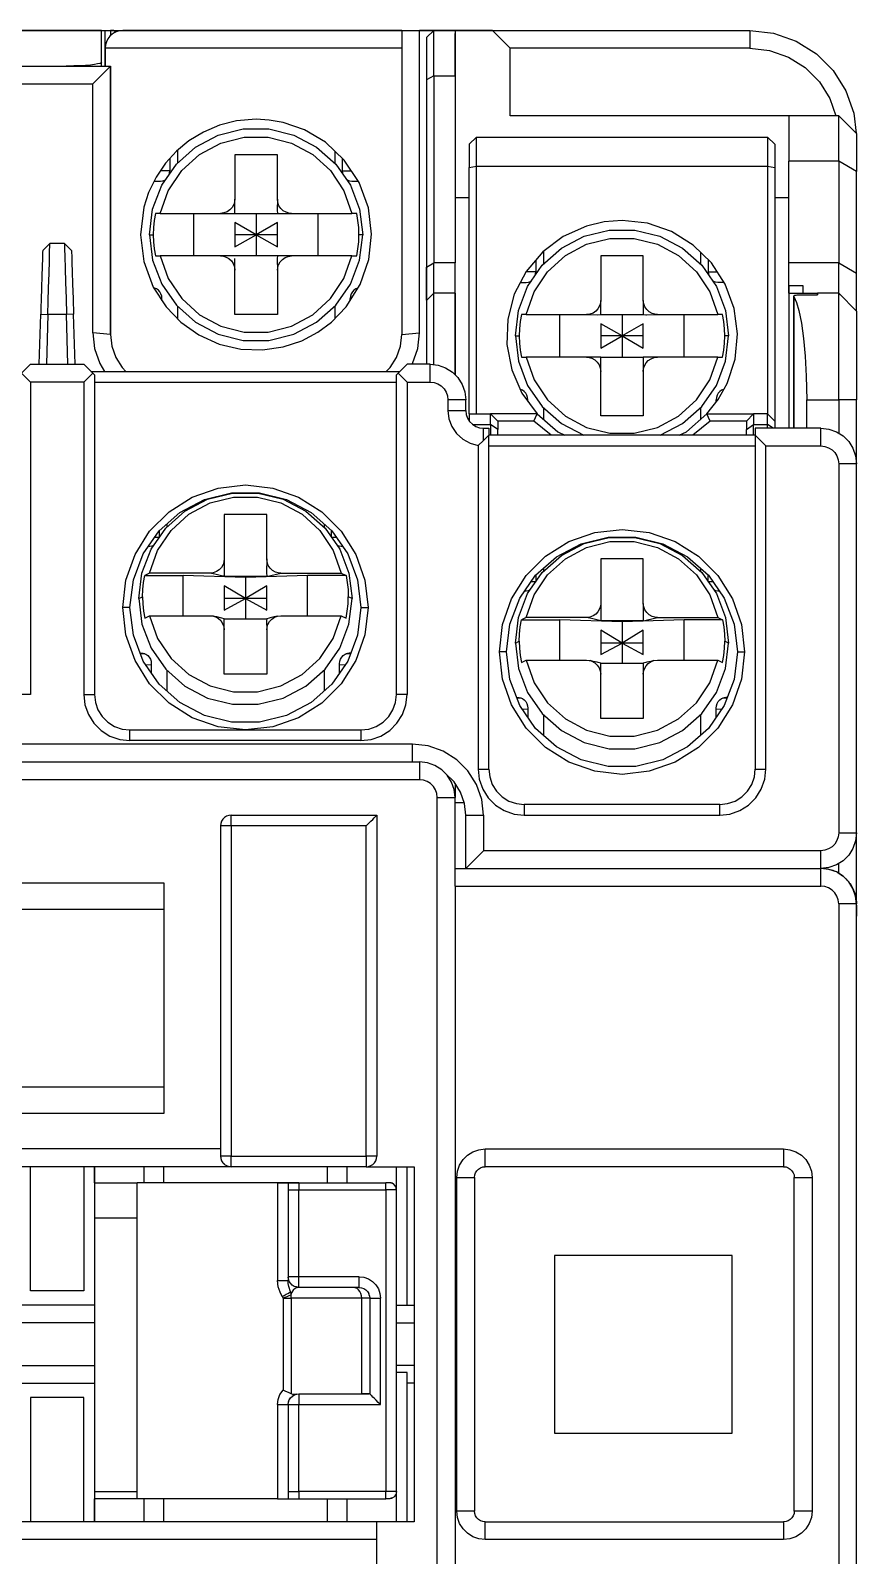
# Model space of a CAD drawing. Header units: millimetres. Extents: x 0 to 45, y 0 to 74.
# Drawn here: x 21.75 to 45, y 31.05 to 74 of the extents above; entities that cross this region are included whole.
import ezdxf

# ---------------------------------------------------------------- set-up
doc = ezdxf.new("R2010")
doc.units = ezdxf.units.MM

# ---------------------------------------------------------------- blocks, each defined once
blk = doc.blocks.new('CHINT_34ad6b506dc550b1b3ef02edabf56a2b_FACE_0')
at = {"color": 141, "linetype": 'Continuous', "true_color": 0x40d9ff}
for p, q in [((32.2, 74), (32.7, 74)), ((33.7, 74), (32.7, 74)), ((33.1, 74), (33.7, 74)), ((32.2, 73.502), (23.85, 73.501)), ((23.75, 73), (23.75, 73.104)), ((11.6, 73), (24, 73)), ((24, 73), (23.5, 72.502)), ((24, 65.442), (24, 73)), ((33.1, 72.721), (33.1, 67.453)), ((33.1, 72.721), (33.7, 72.721)), ((12.1, 72.502), (23.5, 72.502)), ((24, 72.363), (24, 72.363)), ((32.9, 71.362), (32.9, 66.401)), ((34.3, 71), (42.5, 71)), ((25.886, 70.626), (25.886, 70.268)), ((30.314, 70.602), (30.314, 70.268)), ((24, 70.35), (24, 70.35)), ((24, 70.216), (24, 70.216)), ((24, 70.1), (24, 70.1)), ((32.9, 70.304), (32.9, 70.304)), ((43.1, 67.453), (43.1, 70.321)), ((44.5, 70.321), (43.1, 70.321)), ((44.5, 70.321), (44.5, 67.453)), ((24, 69.985), (24, 69.985)), ((24, 69.616), (24, 69.616)), ((24, 69.5), (24, 69.5)), ((24, 69.385), (24, 69.385)), ((24, 69.15), (24, 69.15)), ((33.7, 69.3), (34.1, 69.3)), ((42.7, 69.3), (43.1, 69.3)), ((45, 66.101), (45, 69.49)), ((25.402, 68.85), (27.1, 68.85)), ((26.35, 67.65), (26.35, 68.85)), ((27.501, 68.85), (28.699, 68.85)), ((28.1, 68.85), (28.1, 68.25)), ((29.1, 68.85), (30.798, 68.85)), ((29.85, 67.65), (29.85, 68.85)), ((32.9, 69.1), (32.9, 69.1)), ((22.706, 68.001), (22.294, 68.001)), ((25.1, 68.25), (25.205, 68.25)), ((28.1, 68.25), (27.5, 68.25)), ((28.7, 68.25), (28.1, 68.25)), ((28.1, 68.25), (28.1, 67.65)), ((31.1, 68.25), (30.995, 68.25)), ((27.1, 67.65), (25.402, 67.65)), ((30.798, 67.65), (29.1, 67.65)), ((36.186, 67.777), (36.186, 67.418)), ((40.614, 67.754), (40.614, 67.418)), ((43.1, 66.6), (43.1, 67.453)), ((44.5, 67.453), (43.1, 67.453)), ((24, 67.15), (24, 67.15)), ((24, 67.1), (24, 67.1)), ((32.9, 67.129), (32.9, 67.129)), ((24, 66.985), (24, 66.985)), ((24, 66.616), (24, 66.616)), ((33.7, 66.6), (33.1, 66.6)), ((43.1, 66.6), (43.9, 66.6)), ((43.1, 66.6), (43.1, 62.8)), ((44.5, 66.6), (43.9, 66.6)), ((24, 66.5), (24, 66.5)), ((24, 66.385), (24, 66.385)), ((25.886, 66.233), (25.886, 65.885)), ((30.314, 66.233), (30.314, 65.884)), ((22.239, 66), (22.196, 64.6)), ((22.762, 66), (22.239, 66)), ((22.805, 64.6), (22.762, 66)), ((24, 66.016), (24, 66.016)), ((24, 65.95), (24, 65.95)), ((35.702, 66), (37.4, 66)), ((36.65, 64.8), (36.65, 66)), ((37.801, 66), (38.999, 66)), ((38.4, 66), (38.4, 65.4)), ((39.4, 66), (41.098, 66)), ((40.15, 64.8), (40.15, 66)), ((35.4, 65.4), (35.505, 65.4)), ((38.4, 65.4), (37.8, 65.4)), ((39, 65.4), (38.4, 65.4)), ((38.4, 65.4), (38.4, 64.8)), ((41.4, 65.4), (41.295, 65.4)), ((37.4, 64.8), (35.702, 64.8)), ((37.801, 64.8), (38.999, 64.8)), ((41.098, 64.8), (39.4, 64.8)), ((21.75, 64.1), (21.5, 64.35)), ((23.25, 64.1), (21.75, 64.1)), ((23.5, 64.35), (23.25, 64.1)), ((23.45, 64.4), (32.15, 64.4)), ((23.55, 64.1), (32.05, 64.1)), ((32.35, 64.1), (32.1, 64.35)), ((44.5, 63.6), (44.5, 62.66)), ((34.7, 63.2), (34.763, 63.137)), ((36.186, 63.383), (36.186, 63.047)), ((40.614, 63.383), (40.614, 63.047)), ((34.191, 62.908), (34.7, 62.908)), ((34.5, 62.45), (34.5, 62.8)), ((34.7, 62.908), (34.7, 62.6)), ((35.922, 63.001), (34.9, 63)), ((36.41, 62.6), (35.922, 63.001)), ((40.878, 63.001), (40.391, 62.6)), ((41.9, 63), (40.878, 63.001)), ((42.1, 62.6), (42.1, 62.908)), ((42.1, 62.908), (42.5, 62.908)), ((42.5, 62.8), (42.5, 62.908)), ((42.652, 62.8), (42.5, 62.908)), ((34.5, 62.45), (34.65, 62.6)), ((42.15, 62.6), (34.65, 62.6)), ((42.15, 62.6), (42.45, 62.3)), ((34.65, 62), (34.65, 62)), ((34.65, 61.5), (34.65, 61.5)), ((34.65, 60.554), (34.65, 60.554)), ((25.248, 59.732), (25.37, 59.735)), ((25.586, 60.1), (25.586, 60.014)), ((30.014, 60.1), (30.014, 60.014)), ((30.23, 59.735), (30.353, 59.732)), ((34.65, 60.087), (34.65, 60.087)), ((34.65, 59.19), (34.65, 59.19)), ((34.65, 59.17), (34.65, 59.17)), ((34.65, 58.856), (34.65, 58.856)), ((36.186, 58.85), (36.186, 58.764)), ((40.614, 58.85), (40.614, 58.764)), ((27.8, 58.598), (26.05, 58.651)), ((26.05, 57.519), (26.05, 58.651)), ((27.201, 58.63), (28.399, 58.63)), ((29.55, 58.651), (27.8, 58.598)), ((27.8, 58.598), (27.8, 57.999)), ((29.55, 57.519), (29.55, 58.651)), ((34.65, 58.456), (34.65, 58.456)), ((35.848, 58.482), (35.97, 58.485)), ((40.83, 58.485), (40.953, 58.482)), ((24.8, 57.999), (24.905, 58.052)), ((27.8, 57.999), (27.2, 57.999)), ((28.4, 57.999), (27.8, 57.999)), ((27.8, 57.999), (27.8, 57.431)), ((30.8, 57.999), (30.695, 58.052)), ((34.65, 58.191), (34.65, 58.191)), ((24.55, 57.75), (24.35, 57.75)), ((31.05, 57.75), (31.25, 57.75)), ((27.201, 57.431), (28.4, 57.431)), ((38.4, 57.348), (36.65, 57.401)), ((36.65, 56.269), (36.65, 57.401)), ((37.801, 57.38), (38.999, 57.38)), ((40.15, 57.401), (38.4, 57.348)), ((38.4, 57.348), (38.4, 56.749)), ((40.15, 56.269), (40.15, 57.401)), ((35.4, 56.749), (35.505, 56.802)), ((38.4, 56.749), (37.8, 56.749)), ((39, 56.749), (38.4, 56.749)), ((38.4, 56.749), (38.4, 56.181)), ((41.4, 56.749), (41.295, 56.802)), ((24.972, 56.444), (24.846, 56.441)), ((30.754, 56.441), (30.629, 56.444)), ((35.15, 56.5), (34.95, 56.5)), ((41.65, 56.5), (41.85, 56.5)), ((25.149, 56.133), (24.998, 56.13)), ((25.586, 55.983), (25.586, 55.401)), ((30.014, 55.983), (30.014, 55.401)), ((30.602, 56.13), (30.451, 56.133)), ((37.801, 56.181), (39, 56.181)), ((34.65, 55.194), (34.65, 55.194)), ((34.65, 55.174), (34.65, 55.174)), ((35.572, 55.194), (35.446, 55.191)), ((41.354, 55.191), (41.229, 55.194)), ((34.65, 54.859), (34.65, 54.859)), ((35.749, 54.883), (35.598, 54.88)), ((36.186, 54.733), (36.186, 54.151)), ((40.614, 54.733), (40.614, 54.151)), ((41.202, 54.88), (41.051, 54.883)), ((25.586, 54.301), (25.586, 54.3)), ((30.014, 54.301), (30.014, 54.3)), ((34.65, 54.46), (34.65, 54.46)), ((34.65, 54.195), (34.65, 54.195)), ((34.65, 53.295), (34.65, 53.295)), ((34.65, 53.222), (34.65, 53.222)), ((33.7, 52.792), (33.7, 52.4)), ((33.7, 49.9), (33.7, 52.4)), ((33.957, 52.25), (33.7, 52.25)), ((27.1, 51.6), (27.1, 42.3)), ((34.5, 50.9), (34, 50.4)), ((33.7, 50.4), (34, 50.4)), ((33.7, 49.9), (33.7, 24.1)), ((19.5, 49.25), (25.5, 49.25)), ((45, 49.367), (45, 49.055)), ((45, 49.367), (45, 49.367)), ((19.5, 44.25), (25.5, 44.25)), ((27.1, 42.5), (17.9, 42.5)), ((24.95, 41.55), (24.95, 42)), ((25.5, 41.55), (25.5, 42)), ((30.1, 42), (30.1, 41.55)), ((30.65, 42), (30.65, 41.55)), ((32.35, 38.1), (32.35, 42)), ((23.55, 41.55), (24.75, 41.55)), ((24.75, 32.65), (24.75, 41.55)), ((28.7, 41.55), (24.75, 41.55)), ((28.7, 41.55), (28.7, 38.794)), ((29, 41.55), (29, 38.794)), ((31.896, 41.539), (31.892, 41.547)), ((29.068, 38.473), (29.079, 38.391)), ((29.17, 38.63), (29.17, 38.63)), ((31.067, 38.593), (31.067, 38.593)), ((31.13, 38.571), (31.13, 38.571)), ((31.235, 38.488), (31.235, 38.488)), ((31.293, 38.367), (31.293, 38.367)), ((23.55, 38.1), (21.45, 38.1)), ((32.05, 38.1), (32.35, 38.1)), ((32.35, 38.1), (32.55, 38.1)), ((23.55, 37.6), (21.45, 37.6)), ((32.05, 37.6), (32.55, 37.6)), ((21.45, 36.4), (23.55, 36.4)), ((32.55, 36.4), (32.05, 36.4)), ((21.45, 35.9), (23.55, 35.9)), ((32.55, 35.9), (32.35, 35.9)), ((28.7, 35.3), (28.7, 32.65)), ((29, 35.3), (29, 32.65)), ((29.008, 35.368), (29.015, 35.39)), ((29.031, 35.433), (29.046, 35.456)), ((29.068, 35.49), (29.089, 35.511)), ((29.117, 35.537), (29.143, 35.554)), ((29.175, 35.573), (29.204, 35.583)), ((29.24, 35.594), (29.3, 35.6)), ((29.247, 35.596), (29.3, 35.6)), ((29.3, 35.6), (31.073, 35.6)), ((24.75, 32.65), (23.55, 32.65)), ((28.7, 32.65), (24.75, 32.65)), ((24.95, 32), (24.95, 32.65)), ((25.5, 32), (25.5, 32.65)), ((30.1, 32.65), (30.1, 32)), ((30.65, 32.65), (30.65, 32))]:
    blk.add_line(p, q, dxfattribs=at)
for points in [[(3.4, 74), (42, 74), (42, 73.5), (35.25, 73.5)], [(11.597, 73.86), (11.597, 74), (11.75, 74), (23.85, 74), (24.003, 74), (24.003, 73.859)], [(23.75, 73.104), (23.75, 74), (11.85, 74), (11.85, 73.104)], [(32.2, 74), (24.35, 74), (24.268, 73.994), (24.22, 73.983), (24.161, 73.963), (24.104, 73.935), (24.05, 73.901), (23.987, 73.845), (23.929, 73.77), (23.885, 73.683), (23.859, 73.596), (23.85, 73.501)], [(23.85, 73.501), (23.85, 73), (23.85, 74)], [(24.1, 74), (24.053, 74), (24.02, 74), (24.003, 74)], [(24.145, 73.955), (24.1, 74), (32.2, 74)], [(32.2, 74), (32.2, 65.442), (32.7, 65.485), (32.7, 74)], [(33.066, 73.966), (33.1, 74), (32.7, 74)], [(33.1, 74), (32.9, 73.801), (32.9, 73.72), (32.9, 73.484), (32.9, 73.106), (32.9, 72.607)], [(33.1, 72.721), (33.1, 73.256), (33.1, 73.662), (33.1, 73.915), (33.1, 74)], [(33.7, 74), (33.7, 73.915), (33.7, 72.721)], [(43.1, 71.6), (35.25, 71.6), (35.25, 73.5), (34.75, 74), (33.7, 74)], [(33.7, 72.721), (33.7, 73.256), (33.7, 73.662), (33.7, 73.915)], [(42, 74), (42.668, 73.925), (43.302, 73.703), (43.871, 73.346), (44.346, 72.871), (44.703, 72.302), (44.925, 71.668), (44.987, 71.113)], [(42, 73.5), (42.556, 73.438), (43.085, 73.253), (43.559, 72.955), (43.955, 72.559), (44.253, 72.085), (44.422, 71.6)], [(23.75, 73.104), (23.739, 73.088), (23.709, 73.074), (23.64, 73.057), (23.548, 73.041), (23.435, 73.028), (23.302, 73.018), (23.147, 73.009), (22.967, 73.003), (22.75, 73)], [(24, 73), (24, 65.442), (23.5, 65.485), (23.5, 72.502)], [(33.1, 72.721), (32.9, 72.607), (32.9, 67.339), (33.1, 67.453)], [(33.7, 72.721), (33.7, 67.453), (33.1, 67.453)], [(28.47, 71.479), (28.1, 71.5), (27.547, 71.456), (27.071, 71.336), (26.615, 71.141), (26.211, 70.895), (25.855, 70.601), (25.546, 70.26), (25.284, 69.872), (25.072, 69.435), (24.94, 69.025), (24.85, 68.25), (24.94, 67.492), (25.207, 66.77), (25.564, 66.219), (25.983, 65.785), (26.49, 65.427), (27.064, 65.17), (27.672, 65.029), (28.281, 65.006), (28.859, 65.09), (29.383, 65.264), (29.839, 65.505), (30.221, 65.788), (30.637, 66.219), (31.032, 66.849), (31.273, 67.549), (31.35, 68.261), (31.261, 69.005), (30.998, 69.721), (30.58, 70.351), (30.049, 70.851), (29.46, 71.202), (28.862, 71.409), (28.47, 71.479)], [(44.5, 71.6), (43.1, 71.6), (43.1, 71.515), (43.1, 70.321)], [(44.616, 71.485), (44.5, 71.6), (43.1, 71.6)], [(43.1, 71.515), (43.1, 71.262), (43.1, 70.856), (43.1, 70.321)], [(44.5, 70.321), (44.5, 70.856), (44.5, 71.262), (44.5, 71.515), (44.5, 71.6)], [(44.5, 71.6), (45, 71.101), (45, 71.029), (45, 70.818), (45, 70.48), (45, 70.034)], [(25.1, 68.25), (25.187, 68.968), (25.444, 69.645), (25.855, 70.24), (26.396, 70.719), (27.036, 71.056), (27.738, 71.229), (28.462, 71.229), (29.164, 71.056), (29.804, 70.719), (30.346, 70.24), (30.756, 69.645), (31.013, 68.968), (31.1, 68.25)], [(25.402, 68.85), (25.629, 69.489), (26.005, 70.053), (26.507, 70.509), (27.104, 70.829), (27.761, 70.993), (28.439, 70.993), (29.096, 70.829), (29.694, 70.509), (30.195, 70.053), (30.571, 69.489), (30.798, 68.85)], [(34.3, 71), (34.1, 70.8), (34.1, 70.779), (34.1, 70.716), (34.1, 70.615), (34.1, 70.481), (34.1, 70.321), (34.1, 70.144)], [(34.3, 70.18), (34.3, 70.401), (34.3, 70.601), (34.3, 70.768), (34.3, 70.895), (34.3, 70.974), (34.3, 71)], [(42.5, 71), (42.7, 70.8), (42.7, 70.779), (42.7, 70.716), (42.7, 70.615), (42.7, 70.481), (42.7, 70.321), (42.7, 70.144)], [(42.5, 71), (42.5, 70.974), (42.5, 70.895), (42.5, 70.768), (42.5, 70.601), (42.5, 70.401), (42.5, 70.18)], [(28.7, 69.25), (28.7, 70.5), (27.5, 70.5), (27.5, 69.25)], [(25.674, 70.4), (25.674, 70.05), (25.405, 70.05)], [(25.658, 69.955), (25.667, 69.984), (25.674, 70.05)], [(30.527, 70.401), (30.527, 70.05), (30.78, 70.05)], [(30.527, 70.05), (30.533, 69.984), (30.543, 69.955)], [(34.1, 70.144), (34.3, 70.18), (42.5, 70.18), (42.7, 70.144)], [(34.1, 63.2), (34.1, 65.526), (34.1, 67.842), (34.1, 70.144)], [(34.3, 63.2), (34.3, 65.538), (34.3, 67.866), (34.3, 70.18)], [(42.5, 70.18), (42.5, 67.866), (42.5, 65.538), (42.5, 63.2)], [(42.7, 70.144), (42.7, 67.776), (42.7, 65.393), (42.7, 63.001)], [(44.5, 67.453), (45, 67.167), (45, 70.034), (44.5, 70.321)], [(25.552, 69.802), (25.521, 69.78), (25.464, 69.758), (25.405, 69.75), (25.225, 69.75)], [(30.979, 69.75), (30.796, 69.75), (30.736, 69.758), (30.679, 69.78), (30.648, 69.802)], [(27.5, 69.25), (27.492, 69.171), (27.47, 69.096), (27.424, 69.014), (27.361, 68.946), (27.284, 68.894), (27.195, 68.862), (27.1, 68.85)], [(27.1, 68.85), (27.412, 68.846), (27.433, 68.847), (27.501, 68.85), (27.504, 68.934), (27.5, 69.25)], [(28.7, 69.25), (28.696, 68.94), (28.699, 68.85), (28.768, 68.847), (28.79, 68.846), (29.1, 68.85)], [(29.1, 68.85), (29.02, 68.858), (28.945, 68.881), (28.863, 68.926), (28.795, 68.989), (28.744, 69.067), (28.711, 69.155), (28.7, 69.25)], [(25.402, 68.85), (25.268, 68.85), (25.233, 68.652), (25.212, 68.452), (25.205, 68.25)], [(30.995, 68.25), (30.988, 68.452), (30.967, 68.652), (30.932, 68.85), (30.798, 68.85)], [(28.1, 68.25), (27.5, 68.593), (27.5, 67.908), (28.1, 68.25)], [(28.1, 68.25), (28.7, 67.908), (28.7, 68.593), (28.1, 68.25)], [(40.792, 63.2), (41.111, 63.608), (41.361, 64.06), (41.583, 64.745), (41.65, 65.461), (41.556, 66.175), (41.308, 66.852), (40.917, 67.457), (40.404, 67.959), (39.793, 68.337), (39.114, 68.571), (38.4, 68.65), (37.894, 68.611), (37.401, 68.493), (36.745, 68.197), (36.17, 67.764), (35.703, 67.214), (35.369, 66.573), (35.185, 65.875), (35.16, 65.153), (35.294, 64.445), (35.581, 63.783), (36.008, 63.2)], [(35.4, 65.4), (35.487, 66.118), (35.744, 66.795), (36.155, 67.39), (36.696, 67.869), (37.336, 68.206), (38.038, 68.379), (38.762, 68.379), (39.464, 68.206), (40.104, 67.869), (40.646, 67.39), (41.056, 66.795), (41.313, 66.118), (41.4, 65.4)], [(22.294, 68.001), (22.094, 67.807), (22.092, 67.753), (22.087, 67.589), (22.08, 67.352), (22.072, 67.078), (22.062, 66.759), (22.051, 66.413), (22.045, 66.211), (22.039, 66.007)], [(22.239, 66), (22.249, 66.375), (22.259, 66.743), (22.271, 67.162), (22.281, 67.517), (22.288, 67.784), (22.293, 67.947), (22.294, 68.001)], [(22.706, 68.001), (22.906, 67.807), (22.906, 67.795), (22.907, 67.76), (22.911, 67.642), (22.917, 67.454), (22.925, 67.203), (22.935, 66.866), (22.948, 66.444), (22.961, 66.007)], [(22.706, 68.001), (22.707, 67.965), (22.71, 67.857), (22.716, 67.628), (22.725, 67.304), (22.736, 66.906), (22.749, 66.461), (22.762, 66)], [(25.1, 68.25), (25.187, 67.533), (25.444, 66.856), (25.855, 66.261), (26.396, 65.782), (27.036, 65.445), (27.738, 65.272), (28.462, 65.272), (29.164, 65.445), (29.804, 65.782), (30.346, 66.261), (30.756, 66.856), (31.013, 67.533), (31.1, 68.25)], [(25.205, 68.25), (25.212, 68.049), (25.233, 67.849), (25.268, 67.65), (25.402, 67.65)], [(30.798, 67.65), (30.932, 67.65), (30.967, 67.849), (30.988, 68.049), (30.995, 68.25)], [(35.702, 66), (35.929, 66.639), (36.305, 67.203), (36.807, 67.659), (37.404, 67.979), (38.061, 68.143), (38.739, 68.143), (39.396, 67.979), (39.994, 67.659), (40.495, 67.203), (40.871, 66.639), (41.098, 66)], [(25.402, 67.65), (25.629, 67.012), (26.005, 66.448), (26.507, 65.992), (27.104, 65.672), (27.761, 65.508), (28.439, 65.508), (29.096, 65.672), (29.694, 65.992), (30.195, 66.448), (30.571, 67.012), (30.798, 67.65)], [(28.699, 67.65), (27.5, 67.65), (27.1, 67.65)], [(27.1, 67.65), (27.18, 67.643), (27.255, 67.62), (27.337, 67.575), (27.405, 67.511), (27.457, 67.434), (27.489, 67.346), (27.5, 67.25)], [(27.5, 67.25), (27.504, 67.558), (27.504, 67.582)], [(29.1, 67.65), (28.788, 67.654), (28.699, 67.652), (28.696, 67.583), (28.696, 67.561), (28.7, 67.25)], [(28.7, 67.25), (28.708, 67.33), (28.731, 67.405), (28.776, 67.487), (28.839, 67.555), (28.917, 67.607), (29.005, 67.639), (29.1, 67.65)], [(33.1, 66.6), (33.1, 66.658), (33.1, 66.826), (33.1, 67.097), (33.1, 67.453)], [(33.7, 66.6), (33.7, 66.658), (33.7, 66.826), (33.7, 67.097), (33.7, 67.453)], [(33.7, 66.6), (33.7, 66.525), (33.7, 66.303), (33.7, 65.946), (33.7, 65.471), (33.7, 64.902), (33.7, 64.306), (33.7, 67.453)], [(35.974, 67.533), (35.974, 67.2), (35.696, 67.2)], [(39, 66.4), (39, 67.65), (37.8, 67.65), (37.8, 66.4)], [(40.827, 67.545), (40.827, 67.2), (41.083, 67.2)], [(43.1, 66.805), (43.1, 66.978), (43.1, 67.196), (43.1, 67.453)], [(44.5, 66.6), (44.5, 66.658), (44.5, 66.826), (44.5, 67.097), (44.5, 67.453)], [(28.7, 67.25), (28.7, 66), (27.5, 66), (27.5, 67.25)], [(32.9, 66.401), (32.9, 66.463), (32.9, 66.649), (32.9, 66.946), (32.9, 67.339)], [(35.958, 67.105), (35.967, 67.134), (35.974, 67.2)], [(40.827, 67.2), (40.833, 67.134), (40.843, 67.105)], [(45, 66.101), (45, 66.172), (45, 66.383), (45, 66.721), (45, 67.167)], [(25.449, 66.45), (25.443, 66.517), (25.423, 66.581), (25.391, 66.638), (25.348, 66.685), (25.297, 66.721), (25.24, 66.743), (25.223, 66.745)], [(30.966, 66.744), (30.96, 66.743), (30.903, 66.721), (30.852, 66.685), (30.809, 66.638), (30.777, 66.581), (30.758, 66.517), (30.751, 66.45)], [(33.1, 66.6), (32.9, 66.4), (32.9, 66.33), (32.9, 66.123), (32.9, 65.79), (32.9, 65.346), (32.9, 64.815), (32.9, 64.6)], [(33.1, 64.589), (33.1, 64.902), (33.1, 65.471), (33.1, 65.946), (33.1, 66.303), (33.1, 66.525), (33.1, 66.6)], [(35.54, 66.9), (35.705, 66.9), (35.764, 66.908), (35.821, 66.93), (35.852, 66.952)], [(41.277, 66.9), (41.096, 66.9), (41.036, 66.908), (40.979, 66.93), (40.948, 66.952)], [(43.5, 66.6), (43.5, 66.624), (43.5, 66.692), (43.5, 66.805), (43.1, 66.805)], [(43.1, 66.805), (43.1, 66.686), (43.1, 66.6)], [(43.9, 66.559), (43.9, 66.596), (43.9, 66.6)], [(43.9, 66.596), (43.9, 66.582), (43.9, 66.559)], [(44.541, 66.559), (44.5, 66.6), (44.5, 66.6)], [(44.5, 63.6), (44.5, 64.268), (44.5, 64.902), (44.5, 65.471), (44.5, 65.946), (44.5, 66.303), (44.5, 66.525), (44.5, 66.6)], [(44.5, 66.6), (45, 66.1), (45, 66.038), (45, 65.853), (45, 65.555), (45, 65.159), (45, 64.685), (45, 64.157), (45, 63.6)], [(25.449, 66.396), (25.449, 66.45), (25.414, 66.45)], [(30.751, 66.4), (30.751, 66.45), (30.782, 66.45)], [(37.8, 66.4), (37.792, 66.321), (37.77, 66.246), (37.724, 66.164), (37.661, 66.096), (37.584, 66.044), (37.495, 66.012), (37.4, 66)], [(37.4, 66), (37.712, 65.996), (37.801, 65.999), (37.804, 66.068), (37.804, 66.09), (37.8, 66.4)], [(39, 66.4), (38.996, 66.09), (38.999, 66), (39.068, 65.997), (39.09, 65.996), (39.4, 66)], [(39.4, 66), (39.32, 66.008), (39.245, 66.031), (39.163, 66.076), (39.095, 66.139), (39.044, 66.217), (39.011, 66.305), (39, 66.4)], [(43.235, 66.518), (43.235, 66.52), (43.241, 66.529), (43.254, 66.537), (43.268, 66.542), (43.285, 66.546), (43.306, 66.55), (43.335, 66.554), (43.361, 66.556), (43.388, 66.558), (43.435, 66.559), (43.9, 66.559)], [(43.235, 66.518), (43.237, 66.51), (43.237, 62.8)], [(43.235, 62.8), (43.235, 62.965), (43.235, 66.518)], [(43.237, 66.51), (43.315, 66.344), (43.381, 66.119), (43.454, 65.758), (43.512, 65.329), (43.558, 64.832), (43.588, 64.263), (43.6, 63.6)], [(21.995, 64.6), (22.039, 66.007), (22.239, 66)], [(23.005, 64.6), (22.961, 66.007), (22.762, 66)], [(35.702, 66), (35.568, 66), (35.533, 65.802), (35.512, 65.602), (35.505, 65.4)], [(38.4, 65.4), (37.8, 65.743), (37.8, 65.058), (38.4, 65.4)], [(38.4, 65.4), (39, 65.058), (39, 65.743), (38.4, 65.4)], [(41.295, 65.4), (41.288, 65.602), (41.267, 65.802), (41.232, 66), (41.098, 66)], [(23.5, 65.485), (23.55, 65.042), (23.698, 64.621), (23.837, 64.4)], [(24, 65.442), (24.038, 65.109), (24.149, 64.793), (24.327, 64.51), (24.437, 64.4)], [(31.763, 64.4), (31.873, 64.51), (32.052, 64.793), (32.162, 65.109), (32.2, 65.442)], [(32.489, 64.6), (32.502, 64.621), (32.65, 65.042), (32.7, 65.485)], [(35.4, 65.4), (35.487, 64.683), (35.744, 64.006), (36.155, 63.411), (36.696, 62.932), (37.327, 62.6)], [(35.505, 65.4), (35.512, 65.199), (35.533, 64.999), (35.568, 64.8), (35.702, 64.8)], [(39.474, 62.6), (40.104, 62.932), (40.646, 63.411), (41.056, 64.006), (41.313, 64.683), (41.4, 65.4)], [(41.098, 64.8), (41.232, 64.8), (41.267, 64.999), (41.288, 65.199), (41.295, 65.4)], [(21.5, 64.35), (21.75, 64.6), (23.25, 64.6), (23.5, 64.35)], [(33, 64.6), (32.35, 64.6), (32.1, 64.35)], [(32.35, 64.1), (33, 64.1), (33, 64.6)], [(33, 64.6), (33.223, 64.575), (33.434, 64.501), (33.624, 64.382), (33.782, 64.224), (33.901, 64.034), (33.975, 63.823), (34, 63.6)], [(35.702, 64.8), (35.929, 64.162), (36.305, 63.598), (36.807, 63.142), (37.404, 62.822), (38.061, 62.658), (38.739, 62.658), (39.396, 62.822), (39.994, 63.142), (40.495, 63.598), (40.871, 64.162), (41.098, 64.8)], [(37.8, 64.4), (37.804, 64.708), (37.804, 64.732), (37.801, 64.802), (37.713, 64.804), (37.4, 64.8)], [(37.4, 64.8), (37.48, 64.793), (37.555, 64.77), (37.637, 64.725), (37.705, 64.661), (37.757, 64.584), (37.789, 64.496), (37.8, 64.4)], [(39.4, 64.8), (39.088, 64.804), (39.067, 64.804), (38.999, 64.801), (38.996, 64.713), (39, 64.4)], [(39, 64.4), (39.008, 64.48), (39.031, 64.555), (39.076, 64.637), (39.139, 64.705), (39.217, 64.757), (39.305, 64.789), (39.4, 64.8)], [(21.75, 64.1), (21.75, 55.3), (21.45, 55.3)], [(23.25, 64.1), (23.25, 55.3), (23.55, 55.3)], [(23.5, 64.35), (23.55, 64.3), (23.55, 55.3)], [(32.05, 55.3), (32.05, 64.3), (32.1, 64.35)], [(32.35, 64.1), (32.35, 55.3), (32.05, 55.3)], [(33, 64.1), (33.111, 64.088), (33.217, 64.051), (33.312, 63.991), (33.391, 63.912), (33.451, 63.817), (33.488, 63.712), (33.5, 63.6)], [(39, 64.4), (39, 63.15), (37.8, 63.15), (37.8, 64.4)], [(34, 63.3), (34, 63.6), (33.5, 63.6), (33.5, 63.3), (34, 63.3)], [(35.749, 63.6), (35.743, 63.667), (35.723, 63.731), (35.691, 63.788), (35.648, 63.835), (35.597, 63.871), (35.54, 63.893), (35.533, 63.894)], [(35.749, 63.553), (35.749, 63.6), (35.715, 63.6)], [(41.269, 63.894), (41.26, 63.893), (41.203, 63.871), (41.152, 63.835), (41.109, 63.788), (41.077, 63.731), (41.058, 63.667), (41.051, 63.6)], [(41.051, 63.531), (41.051, 63.6), (41.105, 63.6)], [(43.6, 62.8), (43.6, 63.6), (44.5, 63.6)], [(45, 49.367), (45, 49.4), (45, 63.6), (44.5, 63.6)], [(33.5, 63.3), (33.528, 63.066), (33.61, 62.845), (33.742, 62.649), (33.916, 62.489), (34.122, 62.375), (34.35, 62.312)], [(34, 63.3), (34.013, 63.189), (34.05, 63.084), (34.109, 62.989), (34.188, 62.91), (34.283, 62.85), (34.389, 62.813), (34.5, 62.8)], [(34.1, 63.2), (34.7, 63.2), (34.7, 63.2)], [(34.1, 63.2), (34.1, 63.181), (34.1, 63.124), (34.1, 63.032), (34.1, 63.003)], [(35.922, 63.001), (36.008, 63.2), (34.7, 63.2)], [(34.7, 62.908), (34.7, 63.032), (34.7, 63.124), (34.7, 63.181), (34.7, 63.2)], [(34.7, 63.2), (34.9, 63), (34.9, 62.985), (34.9, 62.94), (34.9, 62.866), (34.9, 62.766)], [(36.008, 63.2), (36.59, 62.701), (36.787, 62.6)], [(40.013, 62.6), (40.211, 62.701), (40.792, 63.2)], [(40.878, 63.001), (40.792, 63.2), (42.1, 63.2)], [(42.1, 63.2), (41.9, 63), (41.9, 62.985), (41.9, 62.94), (41.9, 62.866), (41.9, 62.766)], [(42.633, 63.067), (42.5, 63.2), (42.5, 63.2), (42.1, 63.2)], [(42.1, 63.2), (42.1, 63.181), (42.1, 63.124), (42.1, 63.032), (42.1, 62.908)], [(42.5, 63.2), (42.7, 63), (42.7, 62.985), (42.7, 62.94), (42.7, 62.866), (42.7, 62.8)], [(42.5, 62.908), (42.5, 63.032), (42.5, 63.124), (42.5, 63.181), (42.5, 63.2)], [(34.5, 62.8), (34.65, 62.8), (34.65, 62.6)], [(34.9, 62.6), (34.9, 62.766), (34.7, 62.908)], [(41.9, 62.6), (41.9, 62.766), (42.1, 62.908)], [(44, 62.8), (42.15, 62.8), (42.15, 62.6)], [(42.45, 62.3), (44, 62.3), (44, 62.8)], [(44, 62.8), (44.223, 62.775), (44.434, 62.701), (44.624, 62.582), (44.782, 62.424), (44.901, 62.234), (44.975, 62.023), (45, 61.8)], [(34.5, 62.45), (34.35, 62.312), (34.35, 53.2), (34.65, 53.2), (34.65, 62.6)], [(34.65, 53.2), (34.65, 62.3), (42.15, 62.3)], [(42.15, 62.6), (42.15, 53.2), (42.45, 53.2), (42.45, 62.3)], [(44, 62.3), (44.111, 62.288), (44.217, 62.251), (44.312, 62.191), (44.391, 62.112), (44.451, 62.017), (44.488, 61.912), (44.5, 61.8)], [(45, 51.4), (45, 61.8), (44.5, 61.8), (44.5, 51.4), (45, 51.4)], [(24.35, 57.75), (24.437, 58.518), (24.692, 59.247), (25.103, 59.901), (25.649, 60.448), (26.303, 60.859), (27.032, 61.114), (27.8, 61.2), (28.568, 61.114), (29.297, 60.859), (29.951, 60.448), (30.497, 59.901), (30.908, 59.247), (31.164, 58.518), (31.25, 57.75)], [(24.55, 57.75), (24.645, 58.528), (24.922, 59.261), (25.367, 59.906), (25.954, 60.425), (26.648, 60.789), (27.408, 60.977), (28.192, 60.977), (28.953, 60.789), (29.646, 60.425), (30.233, 59.906), (30.678, 59.261), (30.956, 58.528), (31.05, 57.75)], [(24.8, 57.999), (24.887, 58.716), (25.144, 59.391), (25.555, 59.986), (26.096, 60.465), (26.736, 60.801), (27.438, 60.974), (28.162, 60.974), (28.864, 60.801), (29.504, 60.465), (30.046, 59.986), (30.456, 59.391), (30.713, 58.716), (30.8, 57.999)], [(25.102, 58.717), (25.329, 59.355), (25.705, 59.919), (26.207, 60.374), (26.804, 60.694), (27.461, 60.858), (28.139, 60.858), (28.796, 60.694), (29.394, 60.374), (29.895, 59.919), (30.271, 59.355), (30.498, 58.717)], [(28.4, 59.117), (28.4, 60.366), (27.2, 60.366), (27.2, 59.117)], [(25.374, 59.911), (25.374, 59.769), (25.368, 59.716)], [(30.232, 59.716), (30.227, 59.769), (30.227, 59.911)], [(34.95, 56.5), (35.037, 57.268), (35.292, 57.997), (35.703, 58.651), (36.249, 59.198), (36.903, 59.609), (37.632, 59.864), (38.4, 59.95), (39.168, 59.864), (39.897, 59.609), (40.551, 59.198), (41.097, 58.651), (41.508, 57.997), (41.764, 57.268), (41.85, 56.5)], [(35.15, 56.5), (35.245, 57.278), (35.522, 58.011), (35.967, 58.656), (36.554, 59.175), (37.248, 59.539), (38.008, 59.727), (38.792, 59.727), (39.553, 59.539), (40.246, 59.175), (40.833, 58.656), (41.278, 58.011), (41.556, 57.278), (41.65, 56.5)], [(35.4, 56.749), (35.487, 57.466), (35.744, 58.141), (36.155, 58.736), (36.696, 59.215), (37.336, 59.551), (38.038, 59.724), (38.762, 59.724), (39.464, 59.551), (40.104, 59.215), (40.646, 58.736), (41.056, 58.141), (41.313, 57.466), (41.4, 56.749)], [(25.214, 59.493), (25.164, 59.473), (25.105, 59.464), (25.062, 59.463)], [(30.538, 59.463), (30.496, 59.464), (30.436, 59.473), (30.386, 59.493)], [(35.702, 57.467), (35.929, 58.105), (36.305, 58.669), (36.807, 59.124), (37.404, 59.444), (38.061, 59.608), (38.739, 59.608), (39.396, 59.444), (39.994, 59.124), (40.495, 58.669), (40.871, 58.105), (41.098, 57.467)], [(27.2, 59.117), (27.192, 59.037), (27.17, 58.962), (27.124, 58.881), (27.061, 58.813), (26.984, 58.761), (26.895, 58.729), (26.8, 58.717)], [(27.2, 59.117), (27.205, 58.747), (27.205, 58.723), (27.201, 58.629), (27.13, 58.642), (26.942, 58.686), (26.8, 58.717)], [(28.4, 59.117), (28.395, 58.746), (28.395, 58.723), (28.399, 58.629), (28.476, 58.644), (28.675, 58.69), (28.8, 58.717)], [(28.8, 58.717), (28.72, 58.725), (28.645, 58.748), (28.563, 58.793), (28.495, 58.856), (28.444, 58.934), (28.411, 59.022), (28.4, 59.117)], [(39, 57.867), (39, 59.116), (37.8, 59.116), (37.8, 57.867)], [(24.905, 58.052), (24.912, 58.253), (24.933, 58.453), (24.968, 58.651)], [(26.8, 58.717), (25.102, 58.717), (24.968, 58.651), (26.05, 58.651)], [(28.8, 58.717), (30.498, 58.717), (30.632, 58.651), (29.55, 58.651)], [(30.632, 58.651), (30.667, 58.453), (30.688, 58.253), (30.695, 58.052)], [(35.974, 58.661), (35.974, 58.519), (35.968, 58.466)], [(40.832, 58.466), (40.827, 58.519), (40.827, 58.661)], [(24.8, 57.999), (24.887, 57.281), (25.144, 56.606), (25.555, 56.011), (26.096, 55.532), (26.736, 55.196), (27.438, 55.023), (28.162, 55.023), (28.864, 55.196), (29.504, 55.532), (30.046, 56.011), (30.456, 56.606), (30.713, 57.281), (30.8, 57.999)], [(24.905, 58.052), (24.912, 57.851), (24.933, 57.65), (24.968, 57.452), (25.102, 57.519)], [(27.8, 57.999), (27.2, 58.359), (27.2, 57.674), (27.8, 57.999)], [(27.8, 57.999), (28.4, 57.674), (28.4, 58.359), (27.8, 57.999)], [(30.498, 57.519), (30.632, 57.452), (30.667, 57.65), (30.688, 57.851), (30.695, 58.052)], [(35.814, 58.243), (35.764, 58.223), (35.705, 58.214), (35.662, 58.213)], [(41.138, 58.213), (41.096, 58.214), (41.036, 58.223), (40.986, 58.243)], [(27.8, 54.301), (27.032, 54.387), (26.303, 54.642), (25.649, 55.053), (25.103, 55.6), (24.692, 56.254), (24.437, 56.983), (24.35, 57.75)], [(31.05, 57.75), (30.956, 56.973), (30.678, 56.24), (30.233, 55.595), (29.646, 55.076), (28.953, 54.712), (28.192, 54.524), (27.408, 54.524), (26.648, 54.712), (25.954, 55.076), (25.367, 55.595), (24.922, 56.24), (24.645, 56.973), (24.55, 57.75)], [(31.25, 57.75), (31.163, 56.983), (30.908, 56.254), (30.497, 55.6), (29.951, 55.053), (29.297, 54.642), (28.568, 54.387), (27.8, 54.301)], [(37.8, 57.867), (37.792, 57.787), (37.77, 57.712), (37.724, 57.631), (37.661, 57.563), (37.584, 57.511), (37.495, 57.479), (37.4, 57.467)], [(37.8, 57.867), (37.805, 57.497), (37.805, 57.473), (37.801, 57.379), (37.73, 57.392), (37.542, 57.436), (37.4, 57.467)], [(39, 57.867), (38.995, 57.496), (38.995, 57.473), (38.999, 57.379), (39.076, 57.394), (39.275, 57.44), (39.4, 57.467)], [(39.4, 57.467), (39.32, 57.475), (39.245, 57.498), (39.163, 57.543), (39.095, 57.606), (39.044, 57.684), (39.011, 57.772), (39, 57.867)], [(25.102, 57.519), (26.8, 57.519), (26.88, 57.511), (26.902, 57.506)], [(25.102, 57.519), (25.329, 56.881), (25.705, 56.317), (26.207, 55.862), (26.804, 55.543), (27.461, 55.378), (28.139, 55.378), (28.796, 55.543), (29.394, 55.862), (29.895, 56.317), (30.271, 56.881), (30.498, 57.519)], [(26.902, 57.506), (26.955, 57.488), (27.037, 57.443), (27.105, 57.38), (27.157, 57.302), (27.189, 57.214), (27.2, 57.119)], [(27.2, 57.119), (27.203, 57.369), (27.201, 57.435), (27.133, 57.45), (27.102, 57.458), (26.992, 57.483), (26.932, 57.498), (26.902, 57.506)], [(28.699, 57.506), (28.608, 57.483), (28.499, 57.458), (28.467, 57.45), (28.4, 57.434), (28.397, 57.37), (28.4, 57.119)], [(28.4, 57.119), (28.408, 57.199), (28.431, 57.274), (28.476, 57.355), (28.539, 57.424), (28.617, 57.475), (28.699, 57.506)], [(28.699, 57.506), (28.8, 57.519), (30.498, 57.519)], [(35.505, 56.802), (35.512, 57.003), (35.533, 57.203), (35.568, 57.401)], [(37.4, 57.467), (35.702, 57.467), (35.568, 57.401), (36.65, 57.401)], [(39.4, 57.467), (41.098, 57.467), (41.232, 57.401), (40.15, 57.401)], [(41.232, 57.401), (41.267, 57.203), (41.288, 57.003), (41.295, 56.802)], [(28.4, 57.119), (28.4, 55.87), (27.2, 55.87), (27.2, 57.119)], [(35.4, 56.749), (35.487, 56.031), (35.744, 55.356), (36.155, 54.761), (36.696, 54.282), (37.336, 53.946), (38.038, 53.773), (38.762, 53.773), (39.464, 53.946), (40.104, 54.282), (40.646, 54.761), (41.056, 55.356), (41.313, 56.031), (41.4, 56.749)], [(35.505, 56.802), (35.512, 56.601), (35.533, 56.4), (35.568, 56.202), (35.702, 56.269)], [(38.4, 56.749), (37.8, 57.109), (37.8, 56.424), (38.4, 56.749)], [(38.4, 56.749), (39, 56.424), (39, 57.109), (38.4, 56.749)], [(41.098, 56.269), (41.232, 56.202), (41.267, 56.4), (41.288, 56.601), (41.295, 56.802)], [(24.839, 56.461), (24.88, 56.462), (24.928, 56.458)], [(24.88, 56.462), (24.907, 56.461), (24.94, 56.456), (24.997, 56.435), (25.048, 56.4), (25.091, 56.354), (25.123, 56.297), (25.143, 56.235), (25.149, 56.168), (25.149, 55.911)], [(30.451, 55.911), (30.451, 56.168), (30.458, 56.235), (30.477, 56.297), (30.509, 56.354), (30.552, 56.4), (30.603, 56.435), (30.66, 56.456), (30.693, 56.461), (30.72, 56.462)], [(30.762, 56.461), (30.72, 56.462), (30.672, 56.458)], [(41.85, 56.5), (41.764, 55.733), (41.508, 55.004), (41.097, 54.349), (40.551, 53.803), (39.897, 53.392), (39.168, 53.137), (38.4, 53.051), (37.632, 53.137), (36.903, 53.392), (36.249, 53.803), (35.703, 54.349), (35.292, 55.004), (35.037, 55.733), (34.95, 56.5)], [(41.65, 56.5), (41.556, 55.723), (41.278, 54.99), (40.833, 54.345), (40.246, 53.826), (39.553, 53.462), (38.792, 53.274), (38.008, 53.274), (37.248, 53.462), (36.554, 53.826), (35.967, 54.345), (35.522, 54.99), (35.245, 55.723), (35.15, 56.5)], [(35.702, 56.269), (37.4, 56.269), (37.48, 56.261), (37.502, 56.256)], [(35.702, 56.269), (35.929, 55.631), (36.305, 55.067), (36.807, 54.612), (37.404, 54.293), (38.061, 54.128), (38.739, 54.128), (39.396, 54.293), (39.994, 54.612), (40.495, 55.067), (40.871, 55.631), (41.098, 56.269)], [(39.299, 56.256), (39.4, 56.269), (41.098, 56.269)], [(37.502, 56.256), (37.555, 56.238), (37.637, 56.193), (37.705, 56.13), (37.757, 56.052), (37.789, 55.964), (37.8, 55.869)], [(37.8, 55.869), (37.803, 56.119), (37.801, 56.185), (37.733, 56.2), (37.702, 56.208), (37.592, 56.233), (37.532, 56.248), (37.502, 56.256)], [(39, 55.869), (39, 54.62), (37.8, 54.62), (37.8, 55.869)], [(39.299, 56.256), (39.208, 56.233), (39.099, 56.208), (39.067, 56.2), (39, 56.184), (38.997, 56.12), (39, 55.869)], [(39, 55.869), (39.008, 55.949), (39.031, 56.024), (39.076, 56.105), (39.139, 56.174), (39.217, 56.225), (39.299, 56.256)], [(23.25, 55.3), (23.283, 55.011), (23.379, 54.736), (23.534, 54.49), (23.74, 54.284), (23.986, 54.129), (24.261, 54.033), (24.55, 54)], [(23.55, 55.3), (23.575, 55.078), (23.649, 54.867), (23.768, 54.677), (23.927, 54.519), (24.116, 54.4), (24.328, 54.326), (24.55, 54.3)], [(31.05, 54.3), (31.273, 54.326), (31.484, 54.4), (31.674, 54.519), (31.832, 54.677), (31.951, 54.867), (32.025, 55.078), (32.05, 55.3)], [(31.05, 54), (31.339, 54.033), (31.614, 54.129), (31.861, 54.284), (32.066, 54.49), (32.221, 54.736), (32.317, 55.011), (32.35, 55.3)], [(35.439, 55.211), (35.48, 55.212), (35.528, 55.208)], [(35.48, 55.212), (35.507, 55.211), (35.54, 55.206), (35.597, 55.185), (35.648, 55.15), (35.691, 55.104), (35.723, 55.047), (35.743, 54.985), (35.749, 54.918), (35.749, 54.661)], [(41.051, 54.661), (41.051, 54.918), (41.058, 54.985), (41.077, 55.047), (41.109, 55.104), (41.152, 55.15), (41.203, 55.185), (41.26, 55.206), (41.293, 55.211), (41.32, 55.212)], [(41.362, 55.211), (41.32, 55.212), (41.272, 55.208)], [(24.55, 54.3), (27.8, 54.301), (31.022, 54.3)], [(24.55, 54.3), (31.05, 54.3), (31.05, 54), (24.55, 54), (24.55, 54.3)], [(32.5, 53.4), (32.5, 53.9), (1, 53.9), (1, 53.4)], [(34.5, 51.9), (34.45, 52.346), (34.302, 52.768), (34.064, 53.147), (33.747, 53.464), (33.368, 53.702), (32.945, 53.85), (32.5, 53.9)], [(1, 53.4), (32.7, 53.4), (32.7, 52.9), (1, 52.9), (1, 53.4)], [(33.7, 52.4), (33.675, 52.623), (33.601, 52.834), (33.482, 53.024), (33.324, 53.182), (33.134, 53.301), (32.923, 53.375), (32.7, 53.4)], [(33.2, 52.4), (33.188, 52.512), (33.151, 52.617), (33.091, 52.712), (33.012, 52.791), (32.917, 52.851), (32.811, 52.888), (32.7, 52.9)], [(34, 51.9), (33.962, 52.234), (33.852, 52.551), (33.673, 52.836), (33.435, 53.073), (33.428, 53.078)], [(34.35, 53.2), (34.383, 52.911), (34.479, 52.636), (34.634, 52.39), (34.84, 52.184), (35.086, 52.029), (35.361, 51.933), (35.65, 51.9)], [(34.65, 53.2), (34.675, 52.978), (34.749, 52.767), (34.868, 52.577), (35.027, 52.419), (35.216, 52.3), (35.428, 52.226), (35.65, 52.2)], [(41.15, 52.2), (41.373, 52.226), (41.584, 52.3), (41.774, 52.419), (41.932, 52.577), (42.051, 52.767), (42.125, 52.978), (42.15, 53.2)], [(41.15, 51.9), (41.439, 51.933), (41.714, 52.029), (41.961, 52.184), (42.166, 52.39), (42.321, 52.636), (42.417, 52.911), (42.45, 53.2)], [(33.2, 30.306), (33.2, 52.4), (33.7, 52.4)], [(41.15, 52.2), (35.65, 52.2), (35.65, 51.9), (41.15, 51.9), (41.15, 52.2)], [(27.4, 51.9), (27.333, 51.893), (27.27, 51.871), (27.213, 51.835), (27.166, 51.788), (27.13, 51.731), (27.108, 51.667), (27.1, 51.6)], [(27.4, 51.6), (27.333, 51.6), (27.27, 51.6), (27.213, 51.6), (27.166, 51.6), (27.13, 51.6), (27.108, 51.6), (27.1, 51.6)], [(27.4, 51.9), (31.5, 51.9), (31.5, 42.3)], [(27.4, 51.6), (27.4, 51.667), (27.4, 51.731), (27.4, 51.788), (27.4, 51.835), (27.4, 51.871), (27.4, 51.893), (27.4, 51.9)], [(31.2, 42.3), (31.2, 51.6), (27.4, 51.6), (27.4, 42.3), (31.2, 42.3)], [(31.2, 51.6), (31.238, 51.638), (31.276, 51.676), (31.33, 51.731), (31.382, 51.782), (31.423, 51.824), (31.451, 51.851), (31.471, 51.872), (31.485, 51.885), (31.496, 51.896), (31.5, 51.9)], [(34, 50.4), (34, 51.9), (34.5, 51.9), (34.5, 50.9)], [(45, 51.4), (44.975, 51.178), (44.901, 50.967), (44.782, 50.777), (44.624, 50.619), (44.434, 50.5), (44.223, 50.426), (44, 50.4)], [(44.5, 51.4), (44.488, 51.289), (44.451, 51.184), (44.391, 51.089), (44.312, 51.01), (44.217, 50.95), (44.111, 50.913), (44, 50.9)], [(34, 50.4), (44, 50.4), (44, 50.9), (34.5, 50.9)], [(33.7, 49.9), (44, 49.9), (44, 50.4)], [(45, 49.4), (44.975, 49.623), (44.901, 49.834), (44.782, 50.024), (44.624, 50.182), (44.434, 50.301), (44.223, 50.375), (44, 50.4)], [(44.202, 50.378), (44.174, 50.385), (44, 50.4)], [(44.399, 50.314), (44.342, 50.34), (44.262, 50.362)], [(44.459, 50.285), (44.5, 50.267), (44.5, 50.541)], [(44.5, 50.267), (44.608, 50.194), (44.618, 50.186)], [(19.5, 50), (25.5, 50), (25.5, 43.5), (19.5, 43.5), (19.5, 50)], [(44.5, 49.4), (44.488, 49.512), (44.451, 49.617), (44.391, 49.712), (44.312, 49.791), (44.217, 49.851), (44.111, 49.888), (44, 49.9)], [(44.635, 50.171), (44.704, 50.111), (44.749, 50.056)], [(44.797, 49.999), (44.82, 49.973), (44.892, 49.855), (44.901, 49.835)], [(44.902, 49.833), (44.949, 49.724), (44.972, 49.632)], [(45, 24.6), (45, 49.4), (44.5, 49.4), (44.5, 24.6), (45, 24.6)], [(44.976, 49.617), (44.987, 49.574), (45, 49.4)], [(27.1, 42.3), (27.108, 42.234), (27.13, 42.17), (27.166, 42.113), (27.213, 42.066), (27.27, 42.03), (27.333, 42.008), (27.4, 42)], [(27.4, 42.3), (27.333, 42.3), (27.27, 42.3), (27.213, 42.3), (27.166, 42.3), (27.13, 42.3), (27.108, 42.3), (27.1, 42.3)], [(27.1, 42.3), (27.103, 42.257), (27.107, 42.241)], [(27.11, 42.228), (27.112, 42.215), (27.121, 42.197)], [(27.137, 42.158), (27.142, 42.148), (27.151, 42.137)], [(27.4, 42), (27.4, 42.008), (27.4, 42.03), (27.4, 42.066), (27.4, 42.113), (27.4, 42.17), (27.4, 42.234), (27.4, 42.3)], [(31.2, 42), (31.267, 42.008), (31.33, 42.03), (31.387, 42.066), (31.435, 42.113), (31.47, 42.17), (31.493, 42.234), (31.5, 42.3)], [(31.2, 42.3), (31.2, 42.234), (31.2, 42.17), (31.2, 42.113), (31.2, 42.066), (31.2, 42.03), (31.2, 42.008), (31.2, 42)], [(31.5, 42.3), (31.493, 42.3), (31.47, 42.3), (31.435, 42.3), (31.387, 42.3), (31.33, 42.3), (31.267, 42.3), (31.2, 42.3)], [(33.75, 41.7), (33.77, 41.878), (33.829, 42.048), (33.925, 42.199), (34.051, 42.326), (34.203, 42.421), (34.372, 42.48), (34.55, 42.5)], [(42.95, 42), (34.55, 42), (34.55, 42.5), (42.95, 42.5), (42.95, 42)], [(42.95, 42.5), (43.128, 42.48), (43.297, 42.421), (43.449, 42.326), (43.576, 42.199), (43.671, 42.048), (43.73, 41.878), (43.75, 41.7)], [(31.2, 42), (27.4, 42), (17.6, 42), (13.8, 42)], [(23.25, 42), (23.25, 38.5), (21.75, 38.5), (21.75, 42)], [(23.55, 41.55), (23.55, 42), (23.55, 40.55)], [(27.189, 42.089), (27.199, 42.078), (27.205, 42.074)], [(27.279, 42.027), (27.284, 42.024), (27.294, 42.022)], [(31.2, 42), (32.55, 42), (32.55, 32), (31.5, 32)], [(32.05, 32), (32.05, 32.85), (32.05, 41.35), (32.05, 42)], [(34.25, 41.7), (34.25, 32.3), (33.75, 32.3), (33.75, 41.7), (34.25, 41.7)], [(34.25, 41.7), (34.258, 41.767), (34.28, 41.831), (34.316, 41.888), (34.363, 41.935), (34.42, 41.971), (34.483, 41.993), (34.55, 42)], [(42.95, 42), (43.017, 41.993), (43.08, 41.971), (43.137, 41.935), (43.185, 41.888), (43.22, 41.831), (43.243, 41.767), (43.25, 41.7)], [(43.25, 32.3), (43.25, 41.7), (43.75, 41.7), (43.75, 32.3), (43.25, 32.3)], [(23.55, 41.55), (23.55, 41.525), (23.55, 41.451), (23.55, 41.332), (23.55, 41.174), (23.55, 40.984), (23.55, 40.773), (23.55, 40.55)], [(28.7, 41.55), (29.3, 41.55), (31.75, 41.55)], [(29, 41.55), (28.993, 41.55), (28.97, 41.55), (28.935, 41.55), (28.887, 41.55), (28.83, 41.55), (28.767, 41.55), (28.7, 41.55)], [(29.3, 41.55), (29.176, 41.55), (29.079, 41.55), (29.038, 41.55), (29.01, 41.55), (29, 41.55)], [(29, 41.35), (29.008, 41.35), (29.03, 41.35), (29.066, 41.35), (29.113, 41.35), (29.17, 41.35), (29.233, 41.35), (29.3, 41.35)], [(29.3, 41.55), (29.3, 41.545), (29.3, 41.531), (29.3, 41.507), (29.3, 41.475), (29.3, 41.437), (29.3, 41.395), (29.3, 41.35)], [(31, 38.9), (29.3, 38.9), (29.3, 41.35), (31.75, 41.35), (31.75, 32.85), (29.3, 32.85), (29.3, 35.3), (31.6, 35.3), (31.6, 38.3)], [(31.965, 41.513), (31.959, 41.518), (31.93, 41.535), (31.916, 41.541), (31.9, 41.545), (31.879, 41.549), (31.85, 41.55), (31.75, 41.55)], [(32.05, 41.35), (32.045, 41.395), (32.03, 41.437), (32.006, 41.475), (31.975, 41.507), (31.937, 41.531), (31.84, 41.55), (31.828, 41.55), (31.812, 41.55), (31.793, 41.55), (31.772, 41.55), (31.75, 41.55)], [(31.75, 41.35), (31.75, 41.395), (31.75, 41.437), (31.75, 41.475), (31.75, 41.507), (31.75, 41.531), (31.75, 41.545), (31.75, 41.55)], [(32.05, 41.35), (32.043, 41.35), (32.02, 41.35), (31.985, 41.35), (31.937, 41.35), (31.88, 41.35), (31.817, 41.35), (31.75, 41.35)], [(31.99, 41.492), (31.986, 41.496), (31.982, 41.499)], [(32.029, 41.44), (32.025, 41.448), (32.017, 41.459)], [(32.045, 41.396), (32.044, 41.402), (32.034, 41.428)], [(24.75, 40.55), (23.55, 40.55), (23.55, 32.85), (24.75, 32.85)], [(41.5, 39.5), (36.5, 39.5), (36.5, 34.5), (41.5, 34.5), (41.5, 39.5)], [(28.7, 38.794), (28.767, 38.794), (28.83, 38.794), (28.887, 38.794), (28.935, 38.794), (28.97, 38.794), (28.993, 38.794), (29, 38.794)], [(28.835, 38.345), (28.773, 38.467), (28.722, 38.615), (28.7, 38.794)], [(29.3, 38.9), (29.233, 38.9), (29.17, 38.9), (29.113, 38.9), (29.066, 38.9), (29.03, 38.9), (29.008, 38.9), (29, 38.9), (29.003, 38.878)], [(29.3, 38.6), (29.234, 38.613), (29.17, 38.63), (29.113, 38.666), (29.07, 38.717), (29.03, 38.77), (29.012, 38.835), (29, 38.89)], [(29.068, 38.473), (29.025, 38.626), (29.006, 38.714), (29, 38.794)], [(29.3, 38.6), (29.3, 38.608), (29.3, 38.63), (29.3, 38.666), (29.3, 38.713), (29.3, 38.77), (29.3, 38.834), (29.3, 38.9)], [(31, 38.6), (31, 38.608), (31, 38.63), (31, 38.666), (31, 38.713), (31, 38.77), (31, 38.834), (31, 38.9)], [(31, 38.9), (31.134, 38.885), (31.26, 38.841), (31.374, 38.77), (31.469, 38.675), (31.541, 38.561), (31.585, 38.434), (31.6, 38.3)], [(28.835, 38.345), (28.892, 38.376), (28.946, 38.406), (28.995, 38.433), (29.036, 38.455), (29.068, 38.473)], [(28.835, 38.345), (28.858, 38.3), (28.858, 35.706)], [(28.858, 38.3), (28.917, 38.325), (28.972, 38.347), (29.031, 38.372), (29.079, 38.391)], [(28.858, 38.3), (28.924, 38.3), (28.986, 38.3), (29.043, 38.3), (29.09, 38.3)], [(29.068, 38.473), (29.078, 38.465), (29.088, 38.458), (29.099, 38.45)], [(29.099, 38.45), (29.088, 38.421), (29.079, 38.391)], [(29.09, 38.3), (29.089, 38.331), (29.085, 38.362), (29.079, 38.391)], [(31.073, 35.6), (31.073, 38.3), (29.09, 38.3), (29.09, 35.603)], [(29.3, 38.6), (29.208, 38.576), (29.142, 38.52), (29.099, 38.45)], [(30.982, 38.6), (30.841, 38.6), (29.3, 38.6)], [(30.982, 38.6), (30.928, 38.6), (30.841, 38.6)], [(31.073, 38.3), (31.067, 38.367), (31.05, 38.431), (31.022, 38.488), (30.986, 38.535), (30.942, 38.571), (30.893, 38.593), (30.841, 38.6)], [(30.982, 38.6), (31, 38.6), (31.067, 38.593), (31.13, 38.571), (31.187, 38.535), (31.235, 38.488), (31.27, 38.431)], [(31.293, 38.367), (31.3, 38.3), (31.3, 35.6), (31.274, 35.6), (31.073, 35.6)], [(31.3, 38.3), (31.274, 38.3), (31.197, 38.3), (31.073, 38.3)], [(31.293, 38.367), (31.27, 38.431), (31.27, 38.431)], [(31.3, 38.3), (31.308, 38.3), (31.33, 38.3), (31.366, 38.3), (31.413, 38.3), (31.47, 38.3), (31.533, 38.3), (31.6, 38.3)], [(32.35, 32), (32.35, 36.2), (32.05, 36.2)], [(28.7, 35.3), (28.718, 35.448), (28.772, 35.586), (28.858, 35.706)], [(29.09, 35.603), (29.053, 35.622), (29.01, 35.642), (28.937, 35.674), (28.858, 35.706)], [(23.25, 32), (23.25, 35.5), (21.75, 35.5), (21.75, 32)], [(28.7, 35.3), (28.767, 35.3), (28.83, 35.3), (28.887, 35.3), (28.935, 35.3), (28.97, 35.3), (28.993, 35.3), (29, 35.3)], [(29, 35.3), (29.008, 35.369), (29.032, 35.435), (29.07, 35.493), (29.12, 35.541), (29.18, 35.575), (29.247, 35.596)], [(29, 35.3), (29.008, 35.3), (29.03, 35.3), (29.066, 35.3), (29.113, 35.3), (29.17, 35.3), (29.233, 35.3), (29.3, 35.3)], [(29.247, 35.596), (29.19, 35.588), (29.138, 35.589), (29.09, 35.603)], [(29.3, 35.6), (29.3, 35.593), (29.3, 35.571), (29.3, 35.535), (29.3, 35.488), (29.3, 35.431), (29.3, 35.367), (29.3, 35.3)], [(31.073, 35.6), (31.197, 35.6), (31.274, 35.6)], [(31.6, 35.3), (31.538, 35.362), (31.476, 35.425), (31.43, 35.471), (31.387, 35.514), (31.354, 35.547), (31.332, 35.568), (31.316, 35.585), (31.304, 35.596), (31.3, 35.6)], [(23.55, 32.85), (23.55, 32), (23.55, 32.65)], [(23.55, 32.85), (23.55, 32.806), (23.55, 32.764), (23.55, 32.726), (23.55, 32.694), (23.55, 32.67), (23.55, 32.655), (23.55, 32.65)], [(28.7, 32.65), (29.3, 32.65), (31.75, 32.65)], [(28.7, 32.65), (28.767, 32.65), (28.83, 32.65), (28.887, 32.65), (28.935, 32.65), (28.97, 32.65), (28.993, 32.65), (29, 32.65)], [(29, 32.85), (29.008, 32.85), (29.03, 32.85), (29.066, 32.85), (29.113, 32.85), (29.17, 32.85), (29.233, 32.85), (29.3, 32.85)], [(29, 32.65), (29.003, 32.65), (29.012, 32.65), (29.046, 32.65), (29.114, 32.65), (29.3, 32.65)], [(29.3, 32.85), (29.3, 32.806), (29.3, 32.764), (29.3, 32.726), (29.3, 32.694), (29.3, 32.67), (29.3, 32.655), (29.3, 32.65)], [(32.05, 32.85), (32.045, 32.806), (32.03, 32.764), (32.006, 32.726), (31.975, 32.694), (31.937, 32.67), (31.84, 32.65), (31.828, 32.65), (31.812, 32.65), (31.793, 32.65), (31.772, 32.65), (31.75, 32.65)], [(32.05, 32.85), (32.043, 32.85), (32.02, 32.85), (31.985, 32.85), (31.937, 32.85), (31.88, 32.85), (31.817, 32.85), (31.75, 32.85)], [(31.75, 32.65), (31.75, 32.655), (31.75, 32.67), (31.75, 32.694), (31.75, 32.726), (31.75, 32.764), (31.75, 32.806), (31.75, 32.85)], [(31.936, 32.67), (31.929, 32.666), (31.907, 32.658), (31.885, 32.653), (31.869, 32.651), (31.85, 32.65), (31.75, 32.65)], [(31.998, 32.718), (32.005, 32.724), (32.006, 32.725)], [(32.011, 32.733), (32.03, 32.761), (32.031, 32.765)], [(34.55, 31.501), (34.372, 31.521), (34.203, 31.58), (34.051, 31.675), (33.925, 31.802), (33.829, 31.953), (33.77, 32.122), (33.75, 32.3)], [(34.55, 32), (34.483, 32.008), (34.42, 32.03), (34.363, 32.066), (34.316, 32.113), (34.28, 32.17), (34.258, 32.234), (34.25, 32.3)], [(43.75, 32.3), (43.73, 32.122), (43.671, 31.953), (43.576, 31.802), (43.449, 31.675), (43.297, 31.58), (43.128, 31.521), (42.95, 31.5)], [(43.25, 32.3), (43.243, 32.234), (43.22, 32.17), (43.185, 32.113), (43.137, 32.066), (43.08, 32.03), (43.017, 32.008), (42.95, 32)], [(31.5, 28.4), (31.5, 31.988), (31.5, 32), (13.5, 32), (13.5, 31.988), (13.5, 28.4)], [(31.5, 31.5), (31.5, 31.612), (31.5, 31.717), (31.5, 31.812), (31.5, 31.891), (31.5, 31.951), (31.5, 31.988)], [(34.55, 32), (42.95, 32), (42.95, 31.5), (34.55, 31.501), (34.55, 32)], [(31.5, 28.4), (31.5, 31.5), (13.5, 31.5), (13.5, 28.4)]]:
    blk.add_lwpolyline(points, dxfattribs=at)
blk = doc.blocks.new('CHINT_34ad6b506dc550b1b3ef02edabf56a2b')
at = {"color": 141, "true_color": 0x40d9ff}
blk.add_blockref('CHINT_34ad6b506dc550b1b3ef02edabf56a2b_FACE_0', (0, 0), dxfattribs=at)

msp = doc.modelspace()

# ---------------------------------------------------------------- block references
at = {"color": 141, "true_color": 0x40d9ff}
msp.add_blockref('CHINT_34ad6b506dc550b1b3ef02edabf56a2b', (0, 0), dxfattribs=at)

doc.saveas('drawing.dxf')
